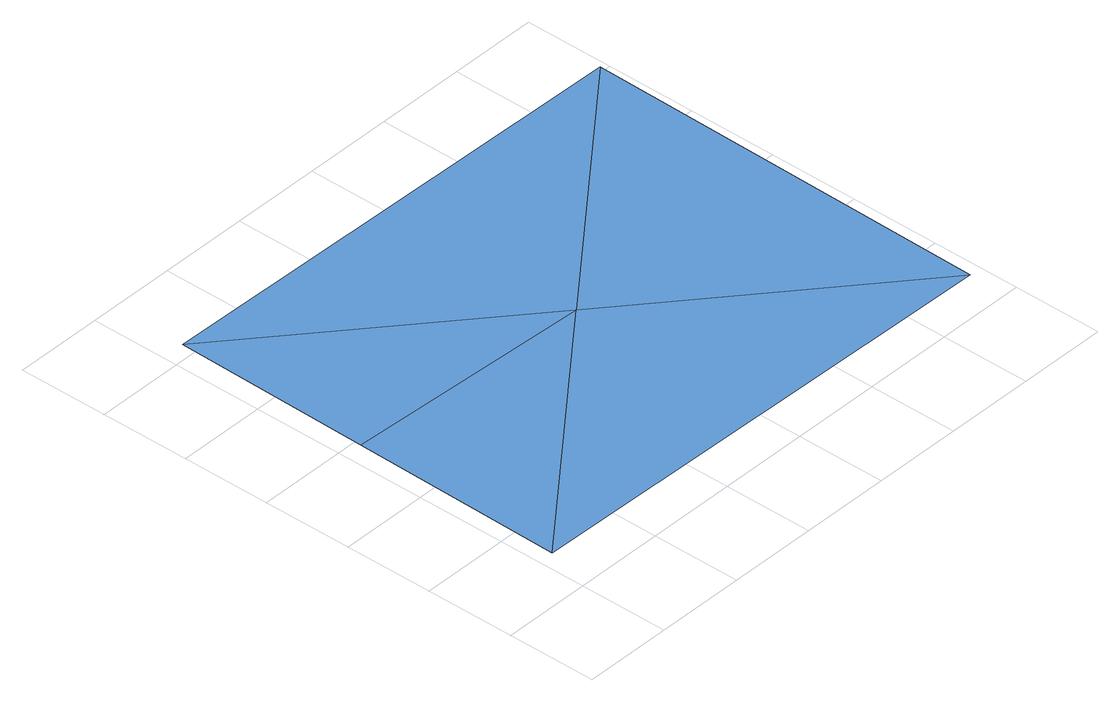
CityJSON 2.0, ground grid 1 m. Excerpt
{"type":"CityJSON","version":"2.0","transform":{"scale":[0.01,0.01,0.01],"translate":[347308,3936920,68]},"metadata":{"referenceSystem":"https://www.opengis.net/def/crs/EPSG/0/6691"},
"CityObjects":{
"waterbody1":{"type":"WaterBody","attributes":{"name":"7","class":"1140","function":"1","WaterBodyRiverFloodingRiskAttribute.description":"4","WaterBodyRiverFloodingRiskAttribute.rankOrg":"1","WaterBodyRiverFloodingRiskAttribute.adminType":"2","WaterBodyRiverFloodingRiskAttribute.scale":"L2"},"geometry":[{"type":"MultiSurface","lod":"1","boundaries":[[[0,1,2]],[[0,3,1]],[[3,0,4]],[[4,0,5]],[[2,5,0]]]}]}
},
"vertices":[
[306,280,79],[27,516,79],[23,293,79],[594,506,79],[586,44,79],[19,54,79]
]}
